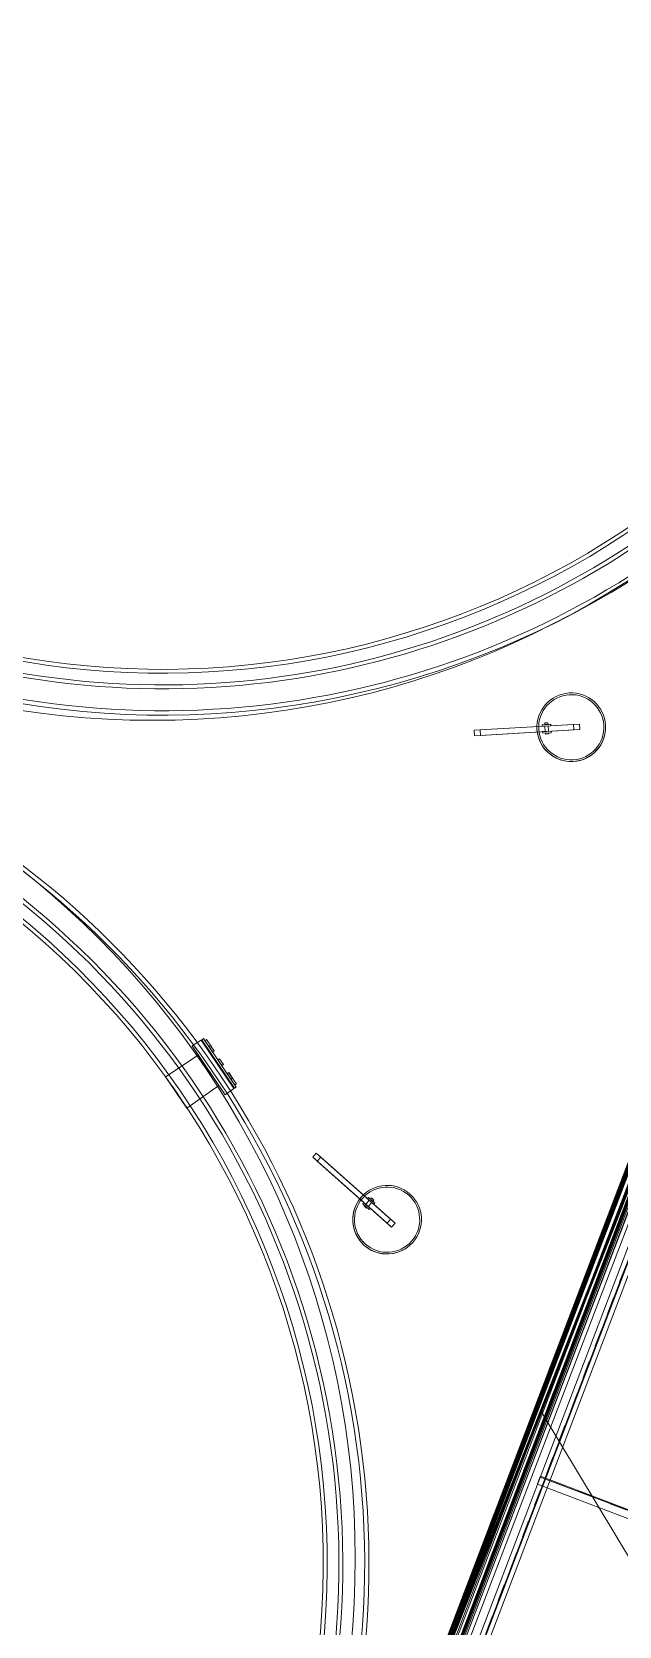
# Model space of a CAD drawing. Header units: metres. Extents: x -207 to 292, y -187 to 169.
# Drawn here: x -86.9 to -83.46, y -19.39 to -10.04 of the extents above; entities that cross this region are included whole.
import ezdxf

# ---------------------------------------------------------------- set-up
doc = ezdxf.new("R2010")
doc.units = ezdxf.units.M
doc.linetypes.add('Elevado', pattern=[0.00396875, 0.00238125, -0.0015875])
doc.linetypes.add('Oculto', pattern=[0.007143750000000001, 0.0047625, -0.00238125])
for name, color, linetype, lineweight in [('A-GLAZ', 7, 'Continuous', 9), ('A-ROOF', 7, 'Continuous', 9), ('edificios', 7, 'Continuous', 50), ('EQUIPOS PIS', 7, 'Continuous', 9), ('I-WALL', 7, 'Continuous', 9), ('P-SANR-FIXT', 7, 'Continuous', 9), ('S-BEAM', 7, 'Continuous', 9)]:
    doc.layers.add(name, color=color, linetype=linetype, lineweight=lineweight)
doc.layers.add('PR10-ARQ-PL-001-Emplazamiento-C-1_dwg', color=7, linetype='Continuous', lineweight=9, true_color=0x767676)

# ---------------------------------------------------------------- blocks, each defined once
blk = doc.blocks.new('M_Estanque-Terraza - M_Estanque-Terraza-2331352-PLANTA EMPLAZAMIENTO ACTUALIZADO')
at = {"layer": 'P-SANR-FIXT'}
for p, q in [((3.616896543635101, -3.280770244174597), (3.462301177076958, -3.440858432617119)), ((3.616896543635101, -3.280770244174597), (3.462301177076958, -3.440858432617119)), ((3.462301177076986, -3.440858432617106), (3.54118734233202, -3.362348317609074)), ((3.54118734233202, -3.362348317609074), (3.616896543635134, -3.28077024417459)), ((3.779267649743266, -3.443141350282791), (3.616896543635134, -3.28077024417459)), ((3.462301177076986, -3.440858432617106), (3.630240040976676, -3.597463956752343)), ((3.825611749292637, -3.396797250733406), (3.585541558749922, -3.645397210477865)), ((3.825611749292635, -3.396797250733405), (3.585541558749921, -3.645397210477863)), ((3.779267649743269, -3.443141350282773), (3.630240040976615, -3.597463956752365)), ((3.779267649743269, -3.443141350282772), (3.630240040976616, -3.597463956752363)), ((3.869820985627201, -3.441006487067972), (3.631266744109884, -3.688036635642471)), ((3.869820985627201, -3.441006487067972), (3.631266744109884, -3.688036635642471)), ((3.633987757404742, -3.690574021589509), (3.87245178786179, -3.443637289302559)), ((3.633987757404744, -3.690574021589507), (3.872451787861789, -3.44363728930256)), ((3.881652700575787, -3.452838202016558), (3.643504172394239, -3.699448222133159)), ((3.881652700575787, -3.452838202016558), (3.643504172394239, -3.699448222133157)), ((3.825611749292662, -3.396797250733394), (3.779267649743266, -3.443141350282791)), ((3.869820985627254, -3.441006487067968), (3.825611749292662, -3.396797250733394)), ((3.881652700575819, -3.452838202016586), (3.872451787861839, -3.443637289302571)), ((3.839408691423004, -3.496583154070313), (3.815691571126634, -3.521142951093022)), ((3.839408691423013, -3.496583154070303), (3.815691571126642, -3.521142951093012)), ((3.815691571126661, -3.521142951093029), (3.823610717278914, -3.528790381638325)), ((3.815691571126661, -3.521142951092995), (3.823610717278914, -3.528790381638325)), ((3.843477905944993, -3.492369359079476), (3.819760785648623, -3.516929156102186)), ((3.843477905945002, -3.492369359079466), (3.819760785648632, -3.516929156102175)), ((3.823610717278876, -3.528790381638299), (3.847327837575246, -3.504230584615589)), ((3.823610717278886, -3.52879038163829), (3.847327837575256, -3.504230584615581)), ((3.827679931800866, -3.524576586647462), (3.851397052097235, -3.500016789624754)), ((3.827679931800875, -3.524576586647454), (3.851397052097245, -3.500016789624744)), ((3.857339657609723, -3.478015095028412), (3.843446490200543, -3.492401891035185)), ((3.843446490200558, -3.492401891035179), (3.851365636352846, -3.500049321580457)), ((3.851397052097273, -3.500016789624771), (3.84347790594502, -3.492369359079493)), ((3.851397052097273, -3.500016789624771), (3.84347790594502, -3.492369359079458)), ((3.851365636352786, -3.500049321580462), (3.865258803761966, -3.485662525573689)), ((3.871232825018903, -3.463628299021639), (3.857339657609723, -3.478015095028412)), ((3.865258803761966, -3.485662525573689), (3.879151971171145, -3.471275729566916)), ((3.87915197117117, -3.471275729566903), (3.871232825018951, -3.46362829902166)), ((3.630240040976676, -3.597463956752343), (3.585541558749945, -3.6453972104779)), ((3.585541558749945, -3.6453972104779), (3.631266744109917, -3.688036635642472)), ((3.705396087321405, -3.635357268047533), (3.681678967025035, -3.659917065070242)), ((3.705396087321405, -3.635357268047533), (3.681678967025035, -3.659917065070242)), ((3.709465301843394, -3.631143473056697), (3.685748181547023, -3.655703270079407)), ((3.709465301843394, -3.631143473056696), (3.685748181547023, -3.655703270079407)), ((3.689598113177277, -3.66756449561552), (3.713315233473648, -3.643004698592811)), ((3.689598113177277, -3.66756449561552), (3.713315233473648, -3.64300469859281)), ((3.693667327699266, -3.663350700624683), (3.717384447995637, -3.638790903601974)), ((3.693667327699265, -3.663350700624683), (3.717384447995636, -3.638790903601974)), ((3.717384447995633, -3.638790903601983), (3.709465301843414, -3.631143473056705)), ((3.717384447995633, -3.638790903601983), (3.709465301843414, -3.631143473056705)), ((3.776471603894194, -3.561756416068087), (3.748685269075835, -3.590530008081632)), ((3.776471603894194, -3.561756416068087), (3.748685269075835, -3.590530008081632)), ((3.776471603894195, -3.561756416068085), (3.748685269075835, -3.590530008081631)), ((3.776471603894195, -3.561756416068085), (3.748685269075835, -3.590530008081632)), ((3.748685269075875, -3.590530008081653), (3.756604415228094, -3.598177438626931)), ((3.748685269075875, -3.590530008081653), (3.756604415228094, -3.598177438626931)), ((3.756604415228077, -3.598177438626909), (3.784390750046437, -3.569403846613363)), ((3.756604415228076, -3.598177438626909), (3.784390750046436, -3.569403846613363)), ((3.756604415228076, -3.598177438626909), (3.784390750046436, -3.569403846613363)), ((3.756604415228076, -3.598177438626909), (3.784390750046436, -3.569403846613363)), ((3.784390750046453, -3.569403846613377), (3.776471603894235, -3.561756416068082)), ((3.784390750046453, -3.569403846613377), (3.776471603894235, -3.561756416068082)), ((3.633987757404741, -3.690574021589525), (3.643504172394256, -3.699448222133149)), ((3.667817215360306, -3.674271329121306), (3.653924047951126, -3.688658125128079)), ((3.653924047951159, -3.688658125128075), (3.661843194103412, -3.69630555567337)), ((3.661843194103367, -3.696305555673356), (3.675736361512547, -3.681918759666583)), ((3.681710382769485, -3.659884533114533), (3.667817215360306, -3.674271329121306)), ((3.675736361512548, -3.681918759666582), (3.689629528921727, -3.667531963659809)), ((3.68167896702509, -3.659917065070224), (3.689598113177343, -3.667564495615502)), ((3.68167896702509, -3.659917065070224), (3.689598113177343, -3.667564495615502)), ((3.68962952892177, -3.667531963659833), (3.681710382769517, -3.659884533114538))]:
    blk.add_line(p, q, dxfattribs=at)
for centre, radius, start, end in [((-1.696641881242665e-15, 0), 5.151627146850166, 8.142219984546603e-13, 180.0000000000002), ((-1.242570705970596e-15, 0), 5.151627146850166, 8.142219984546603e-13, 180.0000000000002), ((-1.242570705970596e-15, 0), 5.126627146850165, 359.9999999999996, 180.0000000000002), ((-1.656194243939091e-15, 0), 5.126627146850165, 359.9999999999996, 180.0000000000002), ((-2.165734258596785e-15, 0), 4.998277258842649, 359.9999999999996, 180.0000000000002), ((-2.165734258596785e-15, 0), 4.975544739836833, 359.9999999999991, 179.9999999999998), ((-3.248601387895178e-15, 0), 4.905907101428718, 1.017777498068325e-12, 180.0000000000002), ((-3.248601387895178e-15, 0), 4.88317458242289, 1.024138607431252e-12, 180.0000000000002), ((-3.248601387895178e-15, 0), 4.905907101428718, 180.0000000000004, 5.088887490341627e-14), ((-3.248601387895178e-15, 0), 4.88317458242289, 180.0000000000004, 5.088887490341627e-14), ((-1.696641881242664e-15, 0), 5.151627146850165, 223.863765955861, 3.81666561775622e-14), ((-1.242570705970596e-15, 0), 5.151627146850165, 223.8637659558614, 5.088887490341627e-14), ((-1.242570705970596e-15, 0), 5.126627146850164, 223.8805470118528, 5.088887490341627e-14), ((-1.656194243939091e-15, 0), 5.126627146850164, 223.8805470118528, 5.088887490341627e-14), ((-2.165734258596785e-15, 0), 4.998277258842649, 223.9693490984683, 5.088887490341627e-14), ((-1.624300693947589e-15, 0), 4.975544739836824, 223.9855556571672, 359.9999999999993)]:
    blk.add_arc(centre, radius, start, end, dxfattribs=at)
blk = doc.blocks.new('M_Tuberia Exterior 01 - M_Tuberia Exterior 01-2175267-PLANTA EMPLAZAMIENTO ACTUALIZADO')
at = {"layer": 'P-SANR-FIXT'}
for p, q in [((-0.01341208557427556, 0.01581246200627765), (-0.04876742463360318, 0.01581246200627765)), ((-0.04876742463360321, 0.01581246200627763), (-0.04876742463360321, -0.01581246200627765)), ((0.5335444379432627, 0.01581246200627763), (-0.04876742463360335, 0.01581246200627763)), ((-0.01341208557427556, -0.01581246200627765), (-0.01341208557427556, 0.01581246200627763)), ((0.5688997770025903, 0.01581246200627765), (-0.0134120855742758, 0.01581246200627765)), ((0.1190267976037179, 0.01581246200627764), (0.1190267976037179, 0.025)), ((0.1190267976037179, 0.025), (0.1690267976037179, 0.025)), ((0.1690267976037197, 0.025), (0.1190267976037197, 0.025)), ((0.1190267976037197, 0.025), (0.1190267976037197, 0.01581246200627764)), ((0.1690267976037179, 0.01581246200627764), (0.1190267976037179, 0.01581246200627764)), ((0.1190267976037197, 0.01581246200627764), (0.1690267976037197, 0.01581246200627764)), ((0.1346977294925032, 0.03052495136611078), (0.1346977294925032, 0.02500000000002897)), ((0.1533558657149415, 0.03052495136604906), (0.1346977294924979, 0.03052495136604906)), ((0.1533558657149415, 0.03052495136604906), (0.1346977294924979, 0.03052495136604906)), ((0.1533558657149415, 0.025), (0.1346977294924979, 0.025)), ((0.1533558657149415, 0.025), (0.1346977294924979, 0.025)), ((0.1346977294925032, 0.01581246200631781), (0.1346977294925032, -0.01581246200623118)), ((0.1346977294924979, 0.01581246200627764), (0.1533558657149415, 0.01581246200627764)), ((0.1346977294924979, 0.01581246200627764), (0.1533558657149415, 0.01581246200627764)), ((0.1533558657149614, 0.02500000000004629), (0.1533558657149614, 0.03052495136609346)), ((0.1533558657149614, -0.01581246200623118), (0.1533558657149614, 0.01581246200631781)), ((0.1690267976037179, 0.025), (0.1690267976037179, 0.01581246200627764)), ((0.1690267976037197, 0.01581246200627764), (0.1690267976037197, 0.025)), ((0.5335444379432628, -0.01581246200627765), (0.5335444379432628, 0.01581246200627763)), ((0.5335444379432628, 0.01581246200627765), (0.5688997770025904, 0.01581246200627765)), ((0.5688997770025904, 0.01581246200627763), (0.5688997770025904, -0.01581246200627765)), ((-0.04876742463360321, -0.01581246200627765), (-0.0134120855742755, -0.01581246200627765)), ((0.5335444379432626, -0.01581246200627765), (-0.04876742463360335, -0.01581246200627765)), ((-0.0134120855742758, -0.01581246200627765), (0.5688997770025903, -0.01581246200627765)), ((0.1190267976037179, -0.025), (0.1190267976037179, -0.01581246200627764)), ((0.1190267976037179, -0.01581246200627764), (0.1690267976037179, -0.01581246200627764)), ((0.1690267976037197, -0.01581246200627764), (0.1190267976037197, -0.01581246200627764)), ((0.1190267976037197, -0.01581246200627764), (0.1190267976037197, -0.025)), ((0.1690267976037179, -0.025), (0.1190267976037179, -0.025)), ((0.1190267976037197, -0.025), (0.1690267976037197, -0.025)), ((0.1533558657149415, -0.01581246200627764), (0.1346977294924979, -0.01581246200627764)), ((0.1533558657149415, -0.01581246200627764), (0.1346977294924979, -0.01581246200627764)), ((0.1346977294925032, -0.02499999999995967), (0.1346977294925032, -0.03445504794176295)), ((0.1346977294924979, -0.025), (0.1533558657149415, -0.025)), ((0.1346977294924979, -0.025), (0.1533558657149415, -0.025)), ((0.1346977294924979, -0.0344550479417976), (0.1533558657149415, -0.0344550479417976)), ((0.1346977294924979, -0.0344550479417976), (0.1533558657149415, -0.0344550479417976)), ((0.1533558657149614, -0.03445504794174563), (0.1533558657149614, -0.02499999999997699)), ((0.1690267976037179, -0.01581246200627764), (0.1690267976037179, -0.025)), ((0.1690267976037197, -0.025), (0.1690267976037197, -0.01581246200627764)), ((0.5688997770025904, -0.01581246200627765), (0.5335444379432627, -0.01581246200627765))]:
    blk.add_line(p, q, dxfattribs=at)
for centre, radius, start, end in [((4.91023058029145e-19, 0), 0.2012649640134638, 2.289999370653732e-13, 180), ((4.669508385639758e-20, 0), 0.2012649640134641, 359.9999999999994, 179.9999999999996), ((8.24506145865701e-20, 0), 0.1912649640134641, 359.9999999999994, 179.9999999999992), ((8.416990632487855e-19, 0), 0.1912649640134638, 2.353610464283002e-13, 179.9999999999997), ((4.91023058029145e-19, 0), 0.2012649640134639, 180.0000000000004, 2.035554996136651e-13), ((4.669508385639758e-20, 0), 0.2012649640134641, 179.9999999999999, 359.9999999999994), ((8.24506145865701e-20, 0), 0.1912649640134641, 179.9999999999999, 359.9999999999994), ((8.416990632487855e-19, 0), 0.1912649640134639, 180.0000000000004, 2.035554996136651e-13)]:
    blk.add_arc(centre, radius, start, end, dxfattribs=at)
blk = doc.blocks.new('YADRAN_LASQUEMAS_ARQ_MO_002_TERRAZAS_rvt-1-PLANTA EMPLAZAMIENTO ACTUALIZADO')
at = {"layer": 'P-SANR-FIXT', "lineweight": 9}
for name, p, rotation in [('M_Estanque-Terraza - M_Estanque-Terraza-2331352-PLANTA EMPLAZAMIENTO ACTUALIZADO', (-86.12918542662248, -8.895277722259713), 153.2545523942123), ('M_Estanque-Terraza - M_Estanque-Terraza-2331352-PLANTA EMPLAZAMIENTO ACTUALIZADO', (-90.07422963122755, -19.0274091317952), 78.04737687388051), ('M_Tuberia Exterior 01 - M_Tuberia Exterior 01-2175267-PLANTA EMPLAZAMIENTO ACTUALIZADO', (-83.73649472796147, -14.11895185715622), 183.4099999999992), ('M_Tuberia Exterior 01 - M_Tuberia Exterior 01-2175267-PLANTA EMPLAZAMIENTO ACTUALIZADO', (-84.81621381465506, -17.00715764439923), 138.4099999999998)]:
    blk.add_blockref(name, p, dxfattribs=dict(at, rotation=rotation))
blk = doc.blocks.new('MT-T estructural - MT100X6_0-2095929-PLANTA EMPLAZAMIENTO ACTUALIZADO')
at = {"layer": 'S-BEAM'}
for p, q in [((-5.9815, 0.02999999999999815), (5.9815, 0.02999999999999815)), ((-5.9815, 0.02999999999999815), (5.9815, 0.02999999999999815)), ((5.981500000000017, 0.002000000000034197), (-5.981499999999948, 0.001999999999999546)), ((-5.9815, 0.001999999999998695), (5.9815, 0.001999999999998695)), ((-5.981499999999948, -0.002000000000034197), (5.981500000000052, -0.001999999999999546)), ((-5.9815, -0.002000000000001389), (5.9815, -0.002000000000001389)), ((5.9815, -0.0300000000000015), (-5.9815, -0.0300000000000015)), ((-5.9815, -0.0300000000000015), (5.9815, -0.0300000000000015))]:
    blk.add_line(p, q, dxfattribs=at)
at = {"layer": 'S-BEAM', "linetype": 'Oculto'}
for p, q in [((5.9815, 0.002499999999999203), (-5.9815, 0.002499999999999203)), ((5.9815, -0.002500000000000794), (-5.9815, -0.002500000000000794))]:
    blk.add_line(p, q, dxfattribs=at)
blk = doc.blocks.new('L - Perfiles angulares de lados iguales - L 900x500x5-2130014-PLANTA EMPLAZAMIENTO ACTUALIZADO')
at = {"layer": 'S-BEAM'}
for p, q in [((-0.9700000000000001, 0.005999999999999778), (-0.9700000000000001, 0.002999999999999648)), ((-0.9700000000000001, -0.04400000000000359), (-0.9700000000000001, 0.005999999999999778)), ((0.97, 0.005999999999999778), (-0.9700000000000003, 0.005999999999999778)), ((-0.9700000000000003, 0.005999999999999778), (0.97, 0.005999999999999778)), ((-0.9700000000000003, 0.002999999999999631), (-0.9700000000000003, 0.0009999999999996522)), ((-0.9699999999999874, 0.000999999999947795), (0.9700000000000221, 0.0009999999999824468)), ((0.9700000000000221, 0.0009999999999824468), (-0.9699999999999874, 0.000999999999947795)), ((-0.9700000000000003, -0.002500000000000327), (-0.9700000000000003, 0.0009999999999996505)), ((0.97, 0.005999999999999778), (0.97, -0.04400000000000359)), ((0.97, 0.002999999999999648), (0.97, 0.005999999999999778)), ((0.97, 0.0009999999999996522), (0.97, 0.002999999999999617)), ((0.97, 0.0009999999999996505), (0.97, -0.00250000000000035)), ((-0.9700000000000001, -0.002500000000000354), (-0.9700000000000001, -0.0420000000000036)), ((-0.9700000000000003, -0.04200000000000359), (-0.9700000000000003, -0.04400000000000359)), ((0.9700000000000567, -0.04400000000002465), (-0.9699999999999874, -0.0440000000000593)), ((-0.9700000000000003, -0.04400000000000359), (0.97, -0.04400000000000359)), ((0.97, -0.0420000000000036), (0.97, -0.002500000000000354)), ((0.97, -0.04400000000000359), (0.97, -0.0420000000000036))]:
    blk.add_line(p, q, dxfattribs=at)
at = {"layer": 'S-BEAM', "linetype": 'Oculto'}
blk.add_line((-0.97, 0.001000000000000002), (0.97, 0.001000000000000002), dxfattribs=at)
blk = doc.blocks.new('Ventana-Hueco cuadrado - 1350 x 0900mm-2142439-PLANTA EMPLAZAMIENTO ACTUALIZADO')
at = {"layer": 'A-GLAZ'}
for p, q in [((-0.6831886567164143, -0.005000000000000001), (-0.6831886567164143, 0.005000000000000001)), ((0.6668113432835859, 0.005000000000000001), (0.6668113432835859, -0.005000000000000001))]:
    blk.add_line(p, q, dxfattribs=at)
at = {"layer": 'A-GLAZ', "linetype": 'Elevado'}
for p, q in [((-0.6831886567164143, 0.005000000000000001), (0.6668113432835858, 0.005000000000000001)), ((0.6668113432835859, -0.005000000000000001), (-0.6831886567164142, -0.005000000000000001))]:
    blk.add_line(p, q, dxfattribs=at)
blk = doc.blocks.new('Barras redondas - RB 24-2158132-PLANTA EMPLAZAMIENTO ACTUALIZADO')
at = {"layer": 'S-BEAM'}
for p, q in [((-28.55100627359891, -38.20955014058424), (-30.03851515265788, -41.86871501748566)), ((-30.01628201720468, -41.87775314162286), (-28.5287731381457, -38.21858826472142))]:
    blk.add_line(p, q, dxfattribs=at)
for centre, major_axis, ratio, start_param, end_param in [((-28.53988970587228, -38.21406920265283), (-0.01111656772659879, 0.004519062068604397), 0.4848093248997954, 2.859934511434403e-13, 3.141592653589171), ((-28.53988970587228, -38.21406920265283), (-0.01111656772660316, 0.004519062068609492), 0.4848093248991173, 3.1415926535897, 6.283185307180401), ((-30.02739858493125, -41.87323407955426), (-0.01111656772659958, 0.004519062068602465), 0.484809324899907, 1.574296248918472e-13, 3.141592653589714), ((-30.02739858493125, -41.87323407955426), (-0.01111656772660313, 0.004519062068602445), 0.484809324899114, 3.14159265358948, 6.283185307179504)]:
    blk.add_ellipse(centre, major_axis=major_axis, ratio=ratio, start_param=start_param, end_param=end_param, dxfattribs=at)
blk = doc.blocks.new('Barras redondas - RB 24-V93-PLANTA EMPLAZAMIENTO ACTUALIZADO')
at = {"layer": 'S-BEAM'}
for p, q in [((-28.55100627359894, -38.20955014058423), (-30.03851515265793, -41.86871501748568)), ((-30.01628201720468, -41.87775314162286), (-28.52877313814574, -38.21858826472143))]:
    blk.add_line(p, q, dxfattribs=at)
for centre, major_axis, ratio, start_param, end_param in [((-28.53988970587228, -38.21406920265284), (-0.0111165677266025, 0.004519062068604016), 0.4848093248996626, 0, 3.141592653590003), ((-28.53988970587228, -38.21406920265284), (-0.01111656772659945, 0.004519062068609873), 0.4848093248992503, 3.141592653591132, 6.283185307179564), ((-30.02739858493125, -41.87323407955426), (-0.01111656772660328, 0.004519062068602084), 0.484809324899774, 0, 3.141592653589414), ((-30.02739858493125, -41.87323407955426), (-0.01111656772659943, 0.004519062068602824), 0.4848093248992469, 3.141592653589781, 6.28318530717981)]:
    blk.add_ellipse(centre, major_axis=major_axis, ratio=ratio, start_param=start_param, end_param=end_param, dxfattribs=at)
blk = doc.blocks.new('HSS-Sección estructural hueca - HSS40_0X70_0X9_5-2168687-PLANTA EMPLAZAMIENTO ACTUALIZADO')
at = {"layer": 'S-BEAM'}
for p, q in [((5.881999999999979, 0.03500000000004402), (-5.882000000000014, 0.03500000000007868)), ((5.881999999999979, 0.02610000000007203), (-5.882000000000014, 0.02610000000003738)), ((-5.882000000000014, -0.02609999999996808), (5.882000000000014, -0.02609999999993343)), ((-5.882000000000049, -0.03499999999994007), (5.882000000000014, -0.03499999999994007))]:
    blk.add_line(p, q, dxfattribs=at)
at = {"layer": 'S-BEAM', "linetype": 'Oculto'}
for p, q in [((5.882000000000001, 0.0260999999999992), (-5.882000000000001, 0.0260999999999992)), ((5.882000000000001, -0.02610000000000079), (-5.882000000000001, -0.02610000000000079))]:
    blk.add_line(p, q, dxfattribs=at)
blk = doc.blocks.new('HSS-Sección estructural hueca - HSS40_0X70_0X9_5-2168688-PLANTA EMPLAZAMIENTO ACTUALIZADO')
at = {"layer": 'S-BEAM'}
for p, q in [((5.857000000000003, 0.03500000000014798), (-5.907000000000026, 0.03500000000011332)), ((5.857000000000003, 0.02610000000010668), (-5.906999999999991, 0.02610000000010668)), ((-5.906999999999991, -0.02609999999986412), (5.857000000000003, -0.02609999999989877)), ((-5.906999999999991, -0.03499999999987076), (5.857000000000003, -0.03499999999987076))]:
    blk.add_line(p, q, dxfattribs=at)
at = {"layer": 'S-BEAM', "linetype": 'Oculto'}
for p, q in [((5.856999999999999, 0.0260999999999992), (-5.906999999999999, 0.0260999999999992)), ((5.856999999999999, -0.02610000000000079), (-5.906999999999999, -0.02610000000000079))]:
    blk.add_line(p, q, dxfattribs=at)
blk = doc.blocks.new('HSS-Sección estructural hueca - HSS40_0X70_0X9_5-2168689-PLANTA EMPLAZAMIENTO ACTUALIZADO')
at = {"layer": 'S-BEAM'}
for p, q in [((5.866000000000018, 0.03499999999990541), (-5.896999999999993, 0.03499999999990541)), ((5.866000000000018, 0.02609999999986412), (-5.896999999999993, 0.02609999999986412)), ((-5.896999999999993, -0.02610000000014134), (5.866000000000018, -0.02610000000010668)), ((-5.896999999999993, -0.03500000000011332), (5.866000000000018, -0.03500000000011332))]:
    blk.add_line(p, q, dxfattribs=at)
at = {"layer": 'S-BEAM', "linetype": 'Oculto'}
for p, q in [((5.866000000000001, 0.0260999999999992), (-5.897, 0.0260999999999992)), ((5.866000000000001, -0.02610000000000079), (-5.897, -0.02610000000000079))]:
    blk.add_line(p, q, dxfattribs=at)
blk = doc.blocks.new('HSS-Sección estructural hueca - HSS40_0X70_0X9_5-2168690-PLANTA EMPLAZAMIENTO ACTUALIZADO')
at = {"layer": 'S-BEAM'}
for p, q in [((-81.9744496602313, -12.94464184250998), (-86.16075848215903, -23.93857264306767)), ((-81.96613225253623, -12.94780897516173), (-86.15244107446394, -23.94173977571941)), ((-86.10343244236698, -23.96040146029975), (-81.91712362043927, -12.9664706597421)), ((-86.09511503467188, -23.96356859295151), (-81.90880621274417, -12.96963779239386))]:
    blk.add_line(p, q, dxfattribs=at)
blk = doc.blocks.new('HSS-Sección estructural hueca - HSS40_0X70_0X9_5-2161936-PLANTA EMPLAZAMIENTO ACTUALIZADO')
at = {"layer": 'S-BEAM'}
for p, q in [((-27.14392556515193, -34.57317364405999), (-31.56039937451895, -45.47668019430225)), ((-27.13567656750681, -34.57651490697256), (-31.55215037687382, -45.48002145721478)), ((-31.51617871167702, -45.49459180818294), (-27.09970490230999, -34.59108525794075)), ((-31.50792971403198, -45.49793307109554), (-27.09145590466493, -34.5944265208533))]:
    blk.add_line(p, q, dxfattribs=at)
blk = doc.blocks.new('YADRAN_LASQUEMAS_ARQ_MO_008_EEMM 100-200_rvt-1-PLANTA EMPLAZAMIENTO ACTUALIZADO')
at = {"layer": 'A-ROOF'}
for p, q in [((-81.91396538579059, -12.77459272331379), (-86.2336045731662, -24.11893685829112)), ((-86.2336045731662, -24.11893685829112), (-81.91396538579059, -12.77459272331379))]:
    blk.add_line(p, q, dxfattribs=at)
at = {"layer": 'I-WALL'}
for p, q in [((-81.91723737258104, -12.76799662473701), (-86.23509730838903, -24.10766804488676)), ((-86.23509730838903, -24.10766804488676), (-81.91723737258104, -12.76799662473701)), ((-81.90789194292572, -12.7715551278714), (-86.2257518787337, -24.11122654802115)), ((-86.2257518787337, -24.11122654802115), (-81.91145044606012, -12.78090055752672)), ((-84.29431746635684, -19.01074363448973), (-83.81391954321353, -17.74911063102176)), ((-83.81391954321353, -17.74911063102176), (-84.29431746635684, -19.01074363448973)), ((-84.28497203670152, -19.01430213762413), (-83.8045741135582, -17.75266913415616)), ((-83.8045741135582, -17.75266913415615), (-84.28497203670152, -19.01430213762412)), ((-83.8045741135582, -17.75266913415616), (-83.81391954321353, -17.74911063102176)), ((-83.8045741135582, -17.75266913415616), (-83.81391954321353, -17.74911063102176)), ((-84.29431746635684, -19.01074363448973), (-84.28497203670152, -19.01430213762412)), ((-84.28497203670152, -19.01430213762412), (-84.29431746635684, -19.01074363448973))]:
    blk.add_line(p, q, dxfattribs=at)
at = {"layer": 'A-GLAZ', "lineweight": 9, "rotation": 69.15443287793236}
blk.add_blockref('Ventana-Hueco cuadrado - 1350 x 0900mm-2142439-PLANTA EMPLAZAMIENTO ACTUALIZADO', (-84.04653185389834, -18.37405373279146), dxfattribs=at)
at = {"layer": 'S-BEAM', "lineweight": 9}
for name, p, rotation in [('HSS-Sección estructural hueca - HSS40_0X70_0X9_5-2161936-PLANTA EMPLAZAMIENTO ACTUALIZADO', (-55.52994138039006, 22.17854338797378), 1.204432877931757), ('HSS-Sección estructural hueca - HSS40_0X70_0X9_5-2168688-PLANTA EMPLAZAMIENTO ACTUALIZADO', (-84.02478151308225, -18.43116568826112), 69.15398606550465), ('HSS-Sección estructural hueca - HSS40_0X70_0X9_5-2168687-PLANTA EMPLAZAMIENTO ACTUALIZADO', (-84.03134159230679, -18.45541880989118), 69.15398606550465), ('HSS-Sección estructural hueca - HSS40_0X70_0X9_5-2168689-PLANTA EMPLAZAMIENTO ACTUALIZADO', (-84.0345878793094, -18.47096937183829), 249.1539860655046), ('Barras redondas - RB 24-V93-PLANTA EMPLAZAMIENTO ACTUALIZADO', (-55.52994138039008, 22.17854338797378), 1.20443287793206), ('Barras redondas - RB 24-2158132-PLANTA EMPLAZAMIENTO ACTUALIZADO', (-55.52994138039008, 22.17854338797378), 1.20443287793206)]:
    blk.add_blockref(name, p, dxfattribs=dict(at, rotation=rotation))
blk.add_blockref('HSS-Sección estructural hueca - HSS40_0X70_0X9_5-2168690-PLANTA EMPLAZAMIENTO ACTUALIZADO', (0, 0), dxfattribs=at)
at = {"layer": 'S-BEAM', "lineweight": 9, "extrusion": (0, 0, -1)}
for name, p, rotation in [('MT-T estructural - MT100X6_0-2095929-PLANTA EMPLAZAMIENTO ACTUALIZADO', (83.8843585242608, -18.51214112857526), 290.8455671220682), ('L - Perfiles angulares de lados iguales - L 900x500x5-2130014-PLANTA EMPLAZAMIENTO ACTUALIZADO', (83.0126383056367, -18.86251473234802), 20.84556712206918)]:
    blk.add_blockref(name, p, dxfattribs=dict(at, rotation=rotation))
blk = doc.blocks.new('PR10-ARQ-PL-001-Emplazamiento-C-1_dwg-674643-PLANTA EMPLAZAMIENTO ACTUALIZADO')
at = {"layer": 'EQUIPOS PIS'}
h = blk.add_hatch(dxfattribs=at)
h.set_pattern_fill('FP_3', color=256, style=0, pattern_type=2)
h.set_pattern_definition([(121, (-655750.2579999999, -5498481.082), (-2.286065190972534, -1.373606545785115), [])])
h.paths.add_polyline_path([(-81.39863425605006, -26.0249457240105), (-76.9331417766959, -14.62424244046213), (-81.81316797152168, -12.77067731380463), (-86.27866045072683, -24.1713806009293), (-86.01588513606974, -24.27118972879552)])
at = {"layer": 'edificios', "flags": 128}
blk.add_lwpolyline([(-81.39863425605, -26.02494572520256), (-86.27866045072676, -24.17138060092926), (-81.81316797167064, -12.77067731380463), (-76.93314177684486, -14.62424244046211)], close=True, dxfattribs=at)
at = {"layer": 'EQUIPOS PIS'}
for centre, radius in [((-86.19085156969726, -8.931119557619095), 5.147159958258271), ((-90.15012278027832, -18.99327845454216), 5.147159958258257)]:
    blk.add_circle(centre, radius, dxfattribs=at)

msp = doc.modelspace()

# ---------------------------------------------------------------- block references
at = {"lineweight": 5}
for name in ['YADRAN_LASQUEMAS_ARQ_MO_002_TERRAZAS_rvt-1-PLANTA EMPLAZAMIENTO ACTUALIZADO', 'YADRAN_LASQUEMAS_ARQ_MO_008_EEMM 100-200_rvt-1-PLANTA EMPLAZAMIENTO ACTUALIZADO']:
    msp.add_blockref(name, (0, 0), dxfattribs=at)
at = {"layer": 'PR10-ARQ-PL-001-Emplazamiento-C-1_dwg', "color": 7}
msp.add_blockref('PR10-ARQ-PL-001-Emplazamiento-C-1_dwg-674643-PLANTA EMPLAZAMIENTO ACTUALIZADO', (0, 0), dxfattribs=at)

doc.saveas('drawing.dxf')
